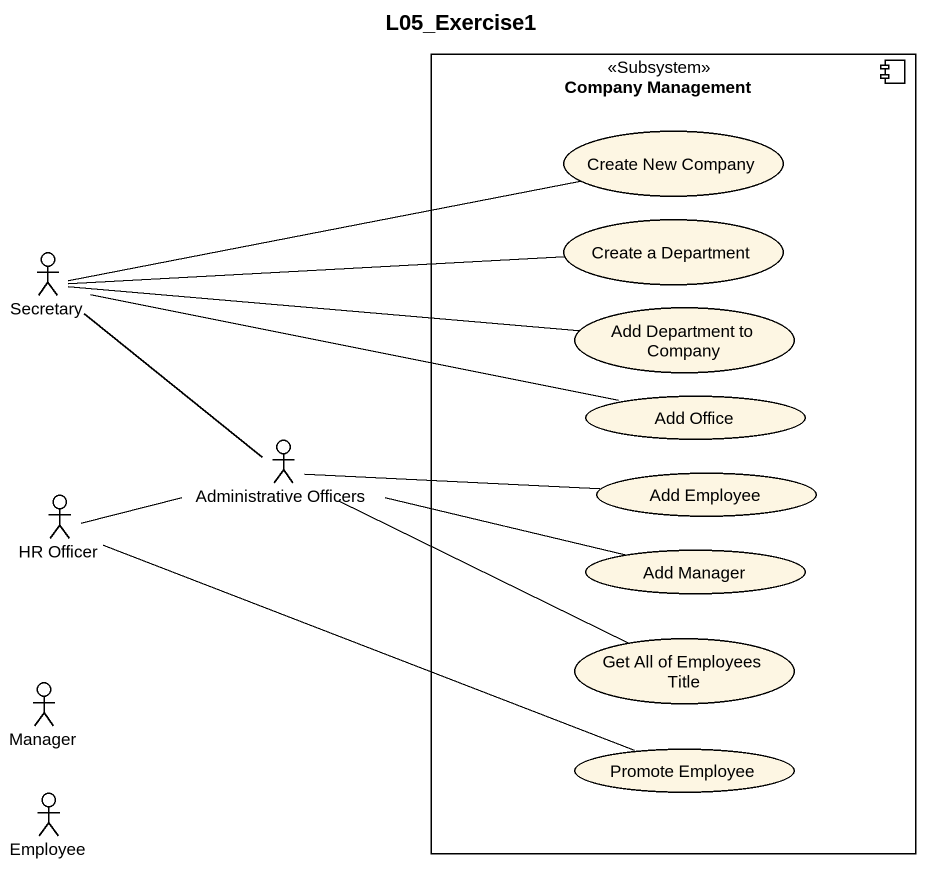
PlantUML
@startuml
title L05_Exercise1
component "Company Management" as Company_Management <<Subsystem>> {
  usecase "Create New Company" as Create_New_Company
  usecase "Create a Department" as Create_a_Department
  usecase "Add Department to Company" as Add_Department_to_Company
  usecase "Add Office" as Add_Office
  usecase "Add Employee" as Add_Employee
  usecase "Add Manager" as Add_Manager
  usecase "Get All of Employees Title" as Get_All_of_Employees_Title
  usecase "Promote Employee" as Promote_Employee
}
actor Secretary
actor "Administrative Officers" as Administrative_Officers
actor "HR Officer" as HR_Officer
actor Manager
actor Employee
Secretary -right- Create_New_Company
Secretary -right- Create_a_Department
Secretary -right- Add_Department_to_Company
Secretary -right- Add_Office
Secretary -- Administrative_Officers
Administrative_Officers -right- Add_Employee
Administrative_Officers -right- Add_Manager
Administrative_Officers -right- Get_All_of_Employees_Title
HR_Officer -right- Administrative_Officers
HR_Officer -right- Promote_Employee
@enduml
